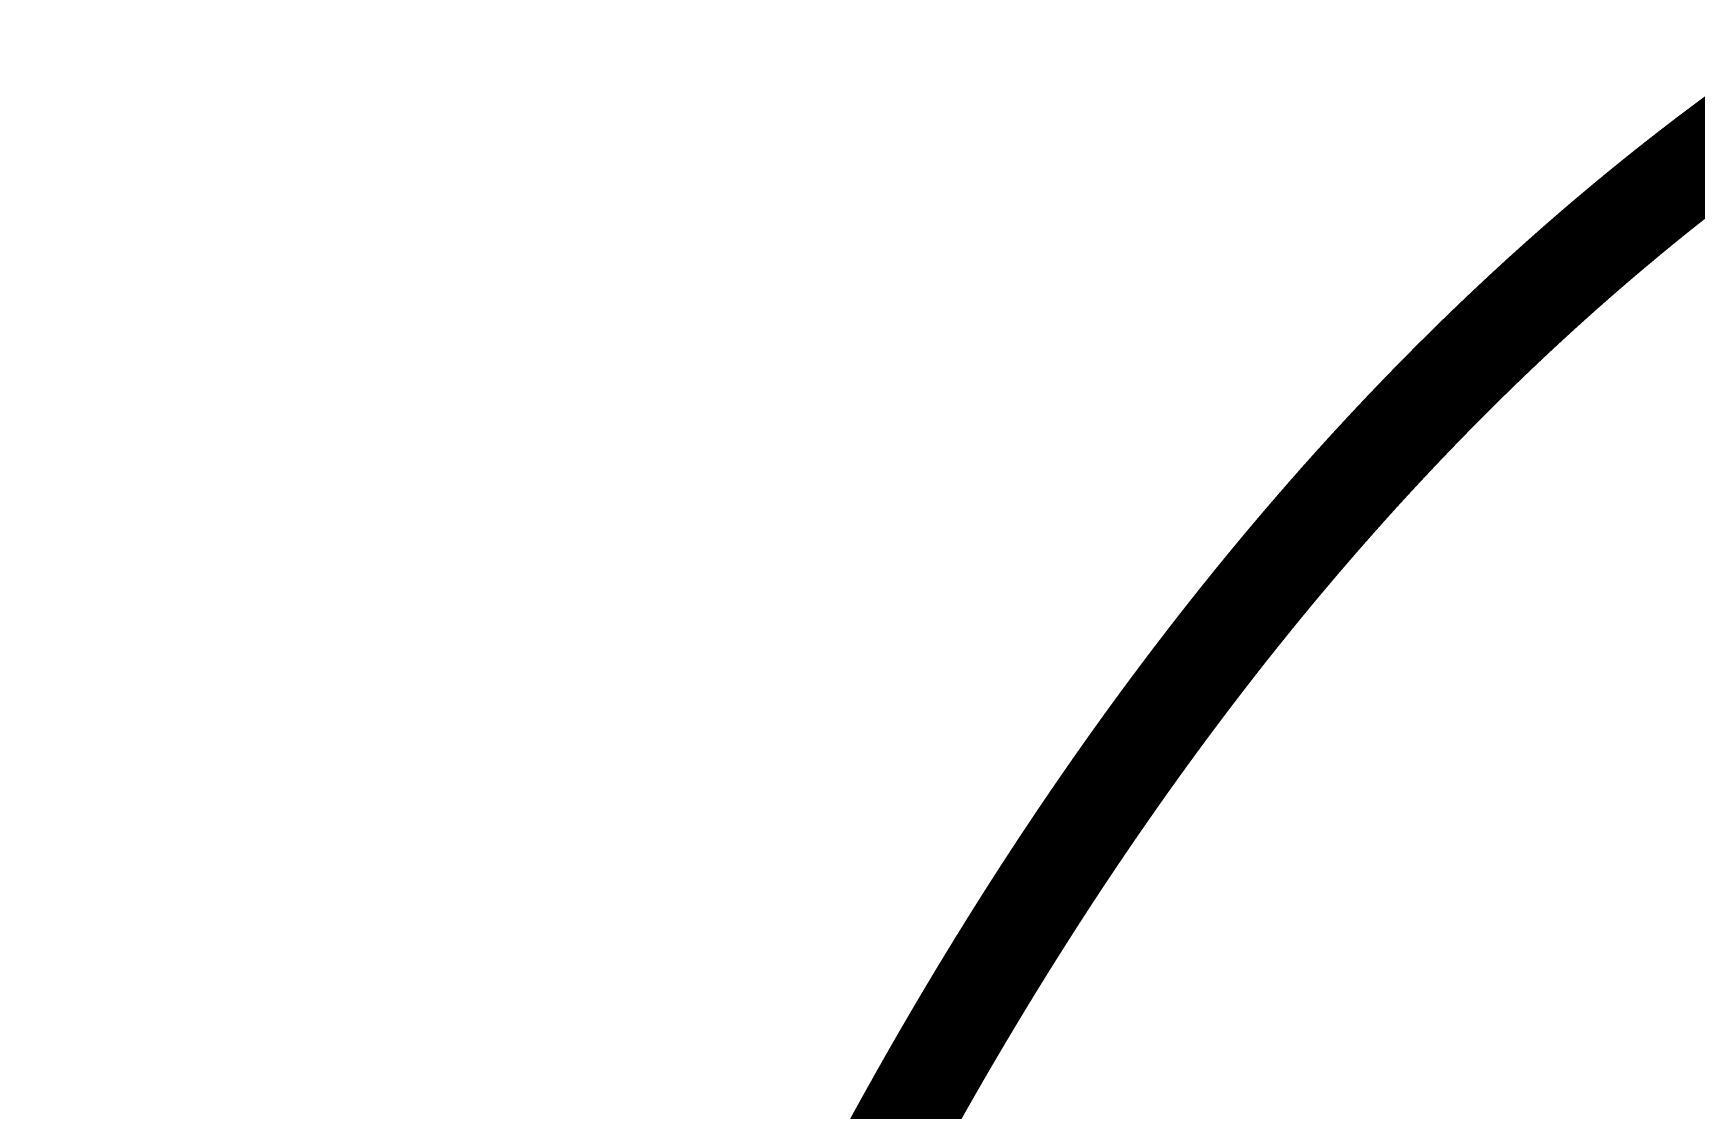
# Model space of a CAD drawing. Header units: inches. Extents: x -300 to 516, y -297 to 231.
# Drawn here: x -21.733 to -19.602, y -151.948 to -150.569 of the extents above; entities that cross this region are included whole.
import ezdxf

# ---------------------------------------------------------------- set-up
doc = ezdxf.new("R2010")
doc.units = ezdxf.units.IN
doc.header["$LTSCALE"] = 24
doc.header["$MEASUREMENT"] = 0
doc.layers.add('EXTERIOR DIMS', color=7, linetype='Continuous')
doc.layers.add('EXTERIOR ELEC EQUIP', color=190, linetype='Continuous')
doc.styles.get("Standard").update_dxf_attribs({"font": 'ARIALN.TTF'})
doc.dimstyles.get("Standard").update_dxf_attribs({"dimscale": 24, "dimtxt": 0.18, "dimasz": 0.18, "dimexe": 0.18, "dimexo": 0.0625, "dimgap": 0.09, "dimtad": 1, "dimdec": 4, "dimzin": 0, "dimdsep": 46, "dimlunit": 4, "dimtxsty": 'Standard', "dimcen": 0.09, "dimadec": 0, "dimazin": 0, "dimtfac": 1, "dimtdec": 4, "dimtofl": 0, "dimtmove": 0, "dimatfit": 3, "dimfxl": 0, "dimtolj": 1, "dimtzin": 0, "dimarcsym": 0})

# ---------------------------------------------------------------- blocks, each defined once
blk = doc.blocks.new('*D34')
at = {"layer": 'Defpoints', "color": 0, "transparency": 16777216}
for p in [(-82.9299, -75.3016), (-82.9299, -118.2971), (-15.7652, -155.5425)]:
    blk.add_point(p, dxfattribs=at)
at = {"layer": 'EXTERIOR DIMS', "color": 0, "lineweight": -2, "transparency": 16777216}
for p, q in [((-82.9299, -116.7971), (-82.9299, -70.9816)), ((-15.7652, -154.0425), (-15.7652, -70.9816)), ((-20.0852, -75.3016), (-78.6099, -75.3016))]:
    blk.add_line(p, q, dxfattribs=at)
at = {"layer": 'EXTERIOR DIMS', "color": 0, "transparency": 16777216}
for points in [[(-78.6099, -74.5816), (-78.6099, -76.0216), (-82.9299, -75.3016)], [(-20.0852, -74.5816), (-20.0852, -76.0216), (-15.7652, -75.3016)]]:
    blk.add_solid(points, dxfattribs=at)
at = {"layer": 'EXTERIOR DIMS', "color": 0, "transparency": 16777216, "insert": (-49.3476, -69.5706), "char_height": 4.32, "attachment_point": 5}
blk.add_mtext('\\A1;5\'-7 {\\H0.7x;\\S1/4;}"', dxfattribs=at)

msp = doc.modelspace()

# ---------------------------------------------------------------- linework, layer by layer
at = {"layer": 'EXTERIOR ELEC EQUIP', "const_width": 0.125}
msp.add_lwpolyline([(-20.64343, -152.01485), (-20.64059, -152.0096), (-20.63774, -152.00435), (-20.63489, -151.99911), (-20.63203, -151.99387), (-20.62917, -151.98864), (-20.62631, -151.98342), (-20.62344, -151.9782), (-20.62057, -151.97299), (-20.61769, -151.96778), (-20.6148, -151.96258), (-20.61192, -151.95738), (-20.60902, -151.95219), (-20.60613, -151.94701), (-20.60323, -151.94183), (-20.60032, -151.93665), (-20.59741, -151.93148), (-20.5945, -151.92632), (-20.59158, -151.92116), (-20.58866, -151.91601), (-20.58573, -151.91087), (-20.5828, -151.90573), (-20.57986, -151.90059), (-20.57692, -151.89546), (-20.57397, -151.89034), (-20.57102, -151.88522), (-20.56807, -151.88011), (-20.56511, -151.875), (-20.56214, -151.8699), (-20.55917, -151.86481), (-20.5562, -151.85972), (-20.55322, -151.85463), (-20.55024, -151.84955), (-20.54725, -151.84448), (-20.54426, -151.83942), (-20.54127, -151.83436), (-20.53827, -151.8293), (-20.53526, -151.82425), (-20.53225, -151.81921), (-20.52924, -151.81417), (-20.52622, -151.80914), (-20.5232, -151.80411), (-20.52017, -151.79909), (-20.51714, -151.79408), (-20.5141, -151.78907), (-20.51106, -151.78407), (-20.50802, -151.77907), (-20.50497, -151.77408), (-20.50191, -151.7691), (-20.49885, -151.76412), (-20.49579, -151.75915), (-20.49272, -151.75418), (-20.48965, -151.74922), (-20.48657, -151.74426), (-20.48349, -151.73931), (-20.4804, -151.73437), (-20.47731, -151.72943), (-20.47422, -151.7245), (-20.47112, -151.71957), (-20.46801, -151.71466), (-20.4649, -151.70974), (-20.46179, -151.70483), (-20.45867, -151.69993), (-20.45555, -151.69504), (-20.45242, -151.69015), (-20.44929, -151.68526), (-20.44615, -151.68039), (-20.44301, -151.67552), (-20.43987, -151.67065), (-20.43672, -151.66579), (-20.43356, -151.66094), (-20.4304, -151.65609), (-20.42724, -151.65125), (-20.42407, -151.64642), (-20.4209, -151.64159), (-20.41772, -151.63676), (-20.41454, -151.63195), (-20.41135, -151.62714), (-20.40816, -151.62233), (-20.40496, -151.61754), (-20.40176, -151.61274), (-20.39856, -151.60796), (-20.39535, -151.60318), (-20.39213, -151.5984), (-20.38892, -151.59364), (-20.38569, -151.58888), (-20.38246, -151.58412), (-20.37923, -151.57937), (-20.37599, -151.57463), (-20.37275, -151.5699), (-20.36951, -151.56517), (-20.36626, -151.56044), (-20.363, -151.55573), (-20.35974, -151.55101), (-20.35648, -151.54631), (-20.35321, -151.54161), (-20.34993, -151.53692), (-20.34665, -151.53223), (-20.34337, -151.52756), (-20.34008, -151.52288), (-20.33679, -151.51822), (-20.33349, -151.51356), (-20.33019, -151.5089), (-20.32689, -151.50425), (-20.32358, -151.49961), (-20.32026, -151.49498), (-20.31694, -151.49035), (-20.31362, -151.48573), (-20.31029, -151.48111), (-20.30695, -151.4765), (-20.30362, -151.4719), (-20.30027, -151.46731), (-20.29693, -151.46272), (-20.29357, -151.45813), (-20.29022, -151.45356), (-20.28686, -151.44899), (-20.28349, -151.44442), (-20.28012, -151.43986), (-20.27674, -151.43531), (-20.27336, -151.43077), (-20.26998, -151.42623), (-20.26659, -151.4217), (-20.2632, -151.41718), (-20.2598, -151.41266), (-20.2564, -151.40815), (-20.25299, -151.40364), (-20.24958, -151.39914), (-20.24616, -151.39465), (-20.24274, -151.39017), (-20.23931, -151.38569), (-20.23588, -151.38122), (-20.23245, -151.37675), (-20.22901, -151.37229), (-20.22556, -151.36784), (-20.22211, -151.36339), (-20.21866, -151.35896), (-20.2152, -151.35452), (-20.21174, -151.3501), (-20.20827, -151.34568), (-20.2048, -151.34127), (-20.20132, -151.33686), (-20.19784, -151.33246), (-20.19435, -151.32807), (-20.19086, -151.32369), (-20.18737, -151.31931), (-20.18387, -151.31494), (-20.18036, -151.31057), (-20.17685, -151.30621), (-20.17334, -151.30186), (-20.16982, -151.29752), (-20.16629, -151.29318), (-20.16277, -151.28885), (-20.15923, -151.28453), (-20.1557, -151.28021), (-20.15215, -151.2759), (-20.14861, -151.27159), (-20.14506, -151.2673), (-20.1415, -151.26301), (-20.13794, -151.25873), (-20.13437, -151.25445), (-20.1308, -151.25018), (-20.12723, -151.24592), (-20.12365, -151.24166), (-20.12006, -151.23741), (-20.11648, -151.23317), (-20.11288, -151.22894), (-20.10928, -151.22471), (-20.10568, -151.22049), (-20.10207, -151.21627), (-20.09846, -151.21207), (-20.09484, -151.20787), (-20.09122, -151.20368), (-20.0876, -151.19949), (-20.08397, -151.19531), (-20.08033, -151.19114), (-20.07669, -151.18697), (-20.07305, -151.18282), (-20.0694, -151.17867), (-20.06574, -151.17452), (-20.06208, -151.17038), (-20.05842, -151.16626), (-20.05475, -151.16213), (-20.05108, -151.15802), (-20.0474, -151.15391), (-20.04372, -151.14981), (-20.04003, -151.14571), (-20.03634, -151.14163), (-20.03264, -151.13755), (-20.02894, -151.13347), (-20.02523, -151.12941), (-20.02152, -151.12535), (-20.01781, -151.1213), (-20.01409, -151.11725), (-20.01036, -151.11322), (-20.00663, -151.10919), (-20.0029, -151.10516), (-19.99916, -151.10115), (-19.99542, -151.09714), (-19.99167, -151.09314), (-19.98792, -151.08915), (-19.98416, -151.08516), (-19.9804, -151.08118), (-19.97663, -151.07721), (-19.97286, -151.07324), (-19.96908, -151.06929), (-19.9653, -151.06534), (-19.96151, -151.06139), (-19.95772, -151.05746), (-19.95393, -151.05353), (-19.95013, -151.04961), (-19.94632, -151.0457), (-19.94251, -151.04179), (-19.9387, -151.03789), (-19.93488, -151.034), (-19.93106, -151.03012), (-19.92723, -151.02624), (-19.92339, -151.02237), (-19.91956, -151.01851), (-19.91571, -151.01465), (-19.91187, -151.01081), (-19.90801, -151.00697), (-19.90416, -151.00314), (-19.9003, -150.99931), (-19.89643, -150.99549), (-19.89256, -150.99168), (-19.88868, -150.98788), (-19.8848, -150.98409), (-19.88092, -150.9803), (-19.87703, -150.97652), (-19.87313, -150.97275), (-19.86923, -150.96898), (-19.86533, -150.96522), (-19.86142, -150.96147), (-19.85751, -150.95773), (-19.85359, -150.954), (-19.84966, -150.95027), (-19.84574, -150.94655), (-19.8418, -150.94284), (-19.83787, -150.93913), (-19.83392, -150.93544), (-19.82998, -150.93175), (-19.82602, -150.92807), (-19.82207, -150.92439), (-19.81811, -150.92073), (-19.81414, -150.91707), (-19.81017, -150.91342), (-19.80619, -150.90977), (-19.80221, -150.90614), (-19.79823, -150.90251), (-19.79424, -150.89889), (-19.79024, -150.89528), (-19.78625, -150.89167), (-19.78224, -150.88807), (-19.77823, -150.88448), (-19.77422, -150.8809), (-19.7702, -150.87733), (-19.76618, -150.87376), (-19.76215, -150.8702), (-19.75812, -150.86665), (-19.75408, -150.86311), (-19.75004, -150.85957), (-19.74599, -150.85605), (-19.74194, -150.85253), (-19.73788, -150.84901), (-19.73382, -150.84551), (-19.72975, -150.84201), (-19.72568, -150.83853), (-19.72161, -150.83505), (-19.71753, -150.83157), (-19.71344, -150.82811), (-19.70935, -150.82465), (-19.70525, -150.8212), (-19.70116, -150.81776), (-19.69705, -150.81433), (-19.69294, -150.8109), (-19.68883, -150.80748), (-19.68471, -150.80407), (-19.68058, -150.80067), (-19.67646, -150.79728), (-19.67232, -150.79389), (-19.66818, -150.79052), (-19.66404, -150.78715), (-19.65989, -150.78378), (-19.65574, -150.78043), (-19.65158, -150.77709), (-19.64742, -150.77375), (-19.64325, -150.77042), (-19.63908, -150.7671), (-19.63491, -150.76378), (-19.63072, -150.76048), (-19.62654, -150.75718), (-19.62235, -150.75389), (-19.61815, -150.75061), (-19.61395, -150.74733), (-19.60975, -150.74407), (-19.60554, -150.74081), (-19.60132, -150.73756), (-19.5971, -150.73432), (-19.59288, -150.73109), (-19.58865, -150.72786), (-19.58441, -150.72465), (-19.58017, -150.72144), (-19.57593, -150.71824), (-19.57168, -150.71504), (-19.56743, -150.71186), (-19.56317, -150.70868), (-19.55891, -150.70552), (-19.55464, -150.70236), (-19.55036, -150.6992), (-19.54609, -150.69606), (-19.5418, -150.69293), (-19.53752, -150.6898)], dxfattribs=at)

# ---------------------------------------------------------------- dimensions: what is measured, and where the dimension line sits
at = {"layer": 'EXTERIOR DIMS'}
dim = msp.add_linear_dim(base=(-82.92986, -75.30163), p1=(-15.76524, -155.5425), p2=(-82.92986, -118.2971), text='5\'-7 {\\H0.7x;\\S1/4;}"', dimstyle='Standard', dxfattribs=at)
dim.commit()
dim.dimension.update_dxf_attribs({"geometry": '*D34', "text_midpoint": (-49.34755, -69.5706)})

doc.saveas('drawing.dxf')
